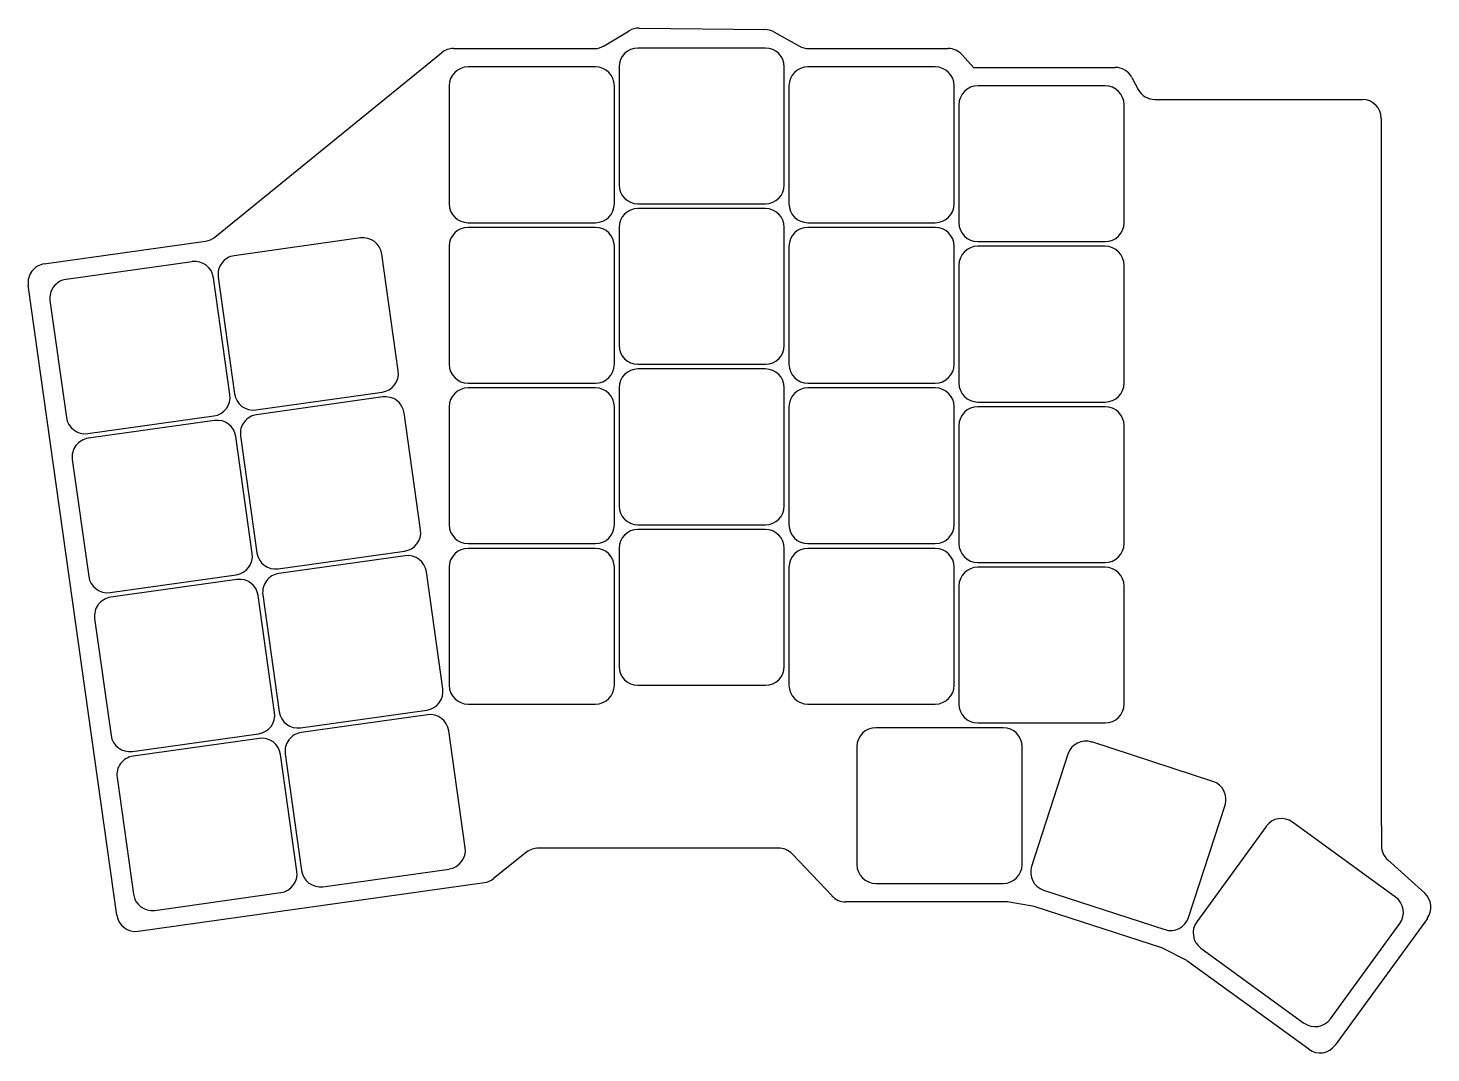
# Model space of a CAD drawing. Header units: millimetres. Extents: x 81 to 230, y -174 to -66.
import ezdxf

# ---------------------------------------------------------------- set-up
doc = ezdxf.new("R2010")
doc.units = ezdxf.units.MM

msp = doc.modelspace()

# ---------------------------------------------------------------- linework, layer by layer
for p, q in [((142.09, -67.52), (144.73, -65.93)), ((145.78, -65.64), (159.11, -65.8)), ((160.06, -66.05), (162.76, -67.55)), ((100.83, -87.79), (124.86, -68.25)), ((126.12, -67.81), (141.06, -67.81)), ((159.16, -67.76), (145.66, -67.76)), ((163.73, -67.81), (178.52, -67.81)), ((141.16, -69.76), (127.66, -69.76)), ((143.66, -69.76), (143.66, -82.26)), ((161.16, -82.26), (161.16, -69.76)), ((177.16, -69.76), (163.66, -69.76)), ((180.01, -68.47), (181.21, -69.81)), ((181.21, -69.81), (196.21, -69.81)), ((197.98, -70.87), (198.65, -72.14)), ((125.66, -71.76), (125.66, -84.26)), ((143.16, -84.26), (143.16, -71.76)), ((161.66, -71.76), (161.66, -84.26)), ((179.16, -84.26), (179.16, -71.76)), ((195.16, -71.76), (181.66, -71.76)), ((179.66, -73.76), (179.66, -86.26)), ((197.16, -86.26), (197.16, -73.76)), ((200.42, -73.21), (222.41, -73.21)), ((224.41, -75.21), (224.41, -148)), ((145.66, -84.26), (159.16, -84.26)), ((159.16, -84.76), (145.66, -84.76)), ((127.66, -86.26), (141.16, -86.26)), ((141.16, -86.76), (127.66, -86.76)), ((143.66, -86.76), (143.66, -99.26)), ((161.16, -99.26), (161.16, -86.76)), ((163.66, -86.26), (177.16, -86.26)), ((177.16, -86.76), (163.66, -86.76)), ((82.77, -90.62), (99.84, -88.22)), ((116.26, -87.88), (102.89, -89.76)), ((125.66, -88.76), (125.66, -101.26)), ((143.16, -101.26), (143.16, -88.76)), ((161.66, -88.76), (161.66, -101.26)), ((179.16, -101.26), (179.16, -88.76)), ((181.66, -88.26), (195.16, -88.26)), ((195.16, -88.76), (181.66, -88.76)), ((98.44, -90.39), (85.07, -92.27)), ((120.26, -101.96), (118.52, -89.58)), ((102.44, -104.47), (100.7, -92.09)), ((101.19, -92.02), (102.93, -104.4)), ((179.66, -90.76), (179.66, -103.26)), ((197.16, -103.26), (197.16, -90.76)), ((90.45, -159.62), (81.07, -92.88)), ((83.37, -94.52), (85.11, -106.9)), ((145.66, -101.26), (159.16, -101.26)), ((159.16, -101.76), (145.66, -101.76)), ((127.66, -103.26), (141.16, -103.26)), ((141.16, -103.76), (127.66, -103.76)), ((143.66, -103.76), (143.66, -116.26)), ((161.16, -116.26), (161.16, -103.76)), ((163.66, -103.26), (177.16, -103.26)), ((177.16, -103.76), (163.66, -103.76)), ((105.19, -106.1), (118.56, -104.22)), ((118.63, -104.72), (105.26, -106.6)), ((181.66, -105.26), (195.16, -105.26)), ((87.37, -108.61), (100.73, -106.73)), ((122.63, -118.8), (120.89, -106.42)), ((125.66, -105.76), (125.66, -118.26)), ((143.16, -118.26), (143.16, -105.76)), ((161.66, -105.76), (161.66, -118.26)), ((179.16, -118.26), (179.16, -105.76)), ((195.16, -105.76), (181.66, -105.76)), ((100.8, -107.22), (87.44, -109.1)), ((179.66, -107.76), (179.66, -120.26)), ((197.16, -120.26), (197.16, -107.76)), ((104.8, -121.3), (103.06, -108.92)), ((103.56, -108.85), (105.3, -121.23)), ((85.73, -111.36), (87.47, -123.74)), ((145.66, -118.26), (159.16, -118.26)), ((159.16, -118.76), (145.66, -118.76)), ((127.66, -120.26), (141.16, -120.26)), ((163.66, -120.26), (177.16, -120.26)), ((107.56, -122.93), (120.93, -121.06)), ((121, -121.55), (107.63, -123.43)), ((141.16, -120.76), (127.66, -120.76)), ((143.66, -120.76), (143.66, -133.26)), ((161.16, -133.26), (161.16, -120.76)), ((177.16, -120.76), (163.66, -120.76)), ((124.99, -135.63), (123.25, -123.25)), ((125.66, -122.76), (125.66, -135.26)), ((143.16, -135.26), (143.16, -122.76)), ((161.66, -122.76), (161.66, -135.26)), ((179.16, -135.26), (179.16, -122.76)), ((181.66, -122.26), (195.16, -122.26)), ((195.16, -122.76), (181.66, -122.76)), ((89.73, -125.44), (103.1, -123.56)), ((103.17, -124.06), (89.8, -125.94)), ((179.66, -124.76), (179.66, -137.26)), ((197.16, -137.26), (197.16, -124.76)), ((107.17, -138.14), (105.43, -125.76)), ((105.92, -125.69), (107.66, -138.07)), ((88.1, -128.19), (89.84, -140.57)), ((145.66, -135.26), (159.16, -135.26)), ((109.92, -139.77), (123.29, -137.89)), ((127.66, -137.26), (141.16, -137.26)), ((163.66, -137.26), (177.16, -137.26)), ((123.36, -138.39), (109.99, -140.26)), ((181.66, -139.26), (195.16, -139.26)), ((92.1, -142.27), (105.47, -140.4)), ((105.54, -140.89), (92.17, -142.77)), ((127.36, -152.47), (125.62, -140.09)), ((184.36, -139.76), (170.86, -139.76)), ((109.53, -154.97), (107.8, -142.59)), ((108.29, -142.52), (110.03, -154.9)), ((168.86, -141.76), (168.86, -154.26)), ((186.36, -154.26), (186.36, -141.76)), ((191.22, -142.56), (187.36, -154.45)), ((206.58, -145.45), (193.74, -141.27)), ((90.47, -145.03), (92.2, -157.41)), ((204, -159.85), (207.87, -147.97)), ((224.41, -148.01), (224.43, -152.28)), ((225.92, -157.7), (215, -149.76)), ((212.21, -150.21), (204.86, -160.32)), ((133.86, -152.95), (130.37, -155.75)), ((160.55, -152.51), (135.12, -152.51)), ((166.22, -157.58), (162, -153.13)), ((225.09, -153.75), (229.01, -157.3)), ((112.29, -156.6), (125.66, -154.73)), ((92.71, -161.33), (129.4, -156.17)), ((94.46, -159.11), (107.83, -157.23)), ((170.86, -156.26), (184.36, -156.26)), ((188.64, -156.97), (201.48, -161.14)), ((184.64, -158.21), (167.67, -158.21)), ((187.47, -158.66), (184.98, -158.23)), ((201.15, -163.08), (187.75, -158.73)), ((219.02, -170.61), (226.37, -160.49)), ((229.29, -159.96), (219.53, -173.39)), ((203.66, -164.36), (201.46, -163.21)), ((205.3, -163.11), (216.22, -171.05)), ((216.74, -173.83), (203.91, -164.51))]:
    msp.add_line(p, q)
for centre, start, end in [((145.76, -67.64), 89.3236, 121.0806), ((159.08, -67.8), 60.9454, 89.3236), ((126.12, -69.81), 90, 129.107), ((141.06, -65.81), 270, 301.0806), ((145.66, -69.76), 90, 180), ((159.16, -69.76), 0, 90), ((163.73, -65.81), 240.9454, 270), ((178.52, -69.81), 41.9872, 90), ((127.66, -71.76), 90, 180), ((141.16, -71.76), 0, 90), ((163.66, -71.76), 90, 180), ((177.16, -71.76), 0, 90), ((196.21, -71.81), 27.8973, 90), ((181.66, -73.76), 90, 180), ((195.16, -73.76), 0, 90), ((200.42, -71.21), 207.8973, 270), ((222.41, -75.21), 0, 90), ((145.66, -82.26), 180, 270), ((159.16, -82.26), 270, 0), ((127.66, -84.26), 180, 270), ((141.16, -84.26), 270, 0), ((163.66, -84.26), 180, 270), ((177.16, -84.26), 270, 0), ((145.66, -86.76), 90, 180), ((159.16, -86.76), 0, 90), ((127.66, -88.76), 90, 180), ((141.16, -88.76), 0, 90), ((163.66, -88.76), 90, 180), ((177.16, -88.76), 0, 90), ((181.66, -86.26), 180, 270), ((195.16, -86.26), 270, 0), ((99.57, -86.24), 278, 309.107), ((116.54, -89.86), 8, 98), ((181.66, -90.76), 90, 180), ((195.16, -90.76), 0, 90), ((83.05, -92.6), 98, 188), ((98.72, -92.37), 8, 98), ((103.17, -91.74), 98, 188), ((85.35, -94.25), 98, 188), ((145.66, -99.26), 180, 270), ((159.16, -99.26), 270, 0), ((118.28, -102.24), 278, 8), ((127.66, -101.26), 180, 270), ((141.16, -101.26), 270, 0), ((145.66, -103.76), 90, 180), ((159.16, -103.76), 0, 90), ((163.66, -101.26), 180, 270), ((177.16, -101.26), 270, 0), ((127.66, -105.76), 90, 180), ((141.16, -105.76), 0, 90), ((163.66, -105.76), 90, 180), ((177.16, -105.76), 0, 90), ((181.66, -103.26), 180, 270), ((195.16, -103.26), 270, 0), ((100.46, -104.75), 278, 8), ((104.91, -104.12), 188, 278), ((118.91, -106.7), 8, 98), ((87.09, -106.62), 188, 278), ((105.54, -108.58), 98, 188), ((181.66, -107.76), 90, 180), ((195.16, -107.76), 0, 90), ((101.08, -109.2), 8, 98), ((87.71, -111.08), 98, 188), ((145.66, -116.26), 180, 270), ((159.16, -116.26), 270, 0), ((120.65, -119.08), 278, 8), ((127.66, -118.26), 180, 270), ((141.16, -118.26), 270, 0), ((145.66, -120.76), 90, 180), ((159.16, -120.76), 0, 90), ((163.66, -118.26), 180, 270), ((177.16, -118.26), 270, 0), ((181.66, -120.26), 180, 270), ((195.16, -120.26), 270, 0), ((102.82, -121.58), 278, 8), ((107.28, -120.95), 188, 278), ((121.27, -123.53), 8, 98), ((127.66, -122.76), 90, 180), ((141.16, -122.76), 0, 90), ((163.66, -122.76), 90, 180), ((177.16, -122.76), 0, 90), ((181.66, -124.76), 90, 180), ((195.16, -124.76), 0, 90), ((89.45, -123.46), 188, 278), ((103.45, -126.04), 8, 98), ((107.9, -125.41), 98, 188), ((90.08, -127.92), 98, 188), ((145.66, -133.26), 180, 270), ((159.16, -133.26), 270, 0), ((123.01, -135.91), 278, 8), ((127.66, -135.26), 180, 270), ((141.16, -135.26), 270, 0), ((163.66, -135.26), 180, 270), ((177.16, -135.26), 270, 0), ((105.19, -138.42), 278, 8), ((109.64, -137.79), 188, 278), ((181.66, -137.26), 180, 270), ((195.16, -137.26), 270, 0), ((123.64, -140.37), 8, 98), ((91.82, -140.29), 188, 278), ((105.81, -142.87), 8, 98), ((110.27, -142.25), 98, 188), ((170.86, -141.76), 90, 180), ((184.36, -141.76), 0, 90), ((193.12, -143.18), 72, 162), ((92.45, -144.75), 98, 188), ((205.96, -147.35), 342, 72), ((226.41, -148), 180, 180.2779), ((213.83, -151.38), 54, 144), ((125.38, -152.74), 278, 8), ((135.12, -154.51), 90, 128.7156), ((160.55, -154.51), 43.4518, 90), ((226.43, -152.27), 180.2779, 227.8743), ((170.86, -154.26), 180, 270), ((184.36, -154.26), 270, 0), ((189.26, -155.06), 162, 252), ((107.55, -155.25), 278, 8), ((112.01, -154.62), 188, 278), ((129.12, -154.19), 278, 308.7156), ((94.19, -157.13), 188, 278), ((227.67, -158.78), 324, 47.8743), ((167.67, -156.21), 223.4518, 270), ((184.64, -160.21), 80.3563, 90), ((187.13, -160.63), 72, 80.3563), ((224.75, -159.32), 324, 54), ((92.43, -159.34), 188, 278), ((202.1, -159.24), 252, 342), ((206.48, -161.5), 144, 234), ((200.53, -164.98), 62.4798, 72), ((202.74, -166.13), 54, 62.4798), ((217.4, -169.43), 234, 324), ((217.91, -172.21), 234, 324)]:
    msp.add_arc(centre, 2, start, end)

doc.saveas('drawing.dxf')
